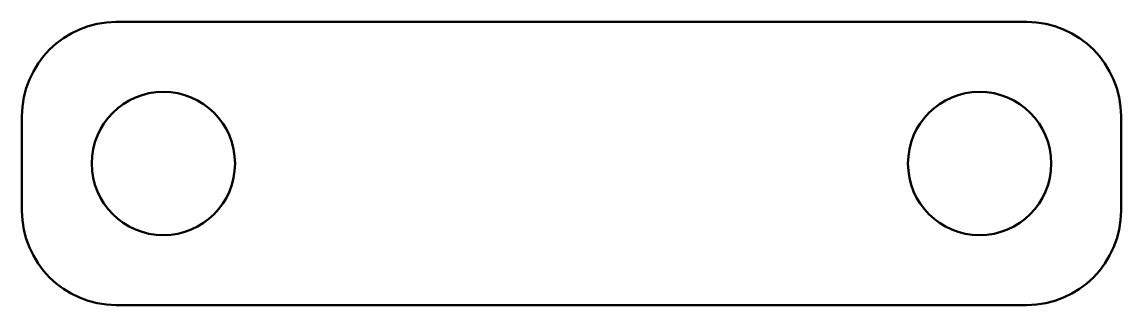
# Model space of a CAD drawing. Header units: inches. Extents: x -0.25 to 2.67, y 0 to 0.75.
import ezdxf

# ---------------------------------------------------------------- set-up
doc = ezdxf.new("R2010")
doc.units = ezdxf.units.IN
doc.header["$MEASUREMENT"] = 0
doc.layers.add('IV_EXTERIOR_PROFILES', color=7, linetype='Continuous', lineweight=50)
doc.layers.add('IV_INTERIOR_PROFILES', color=7, linetype='Continuous', lineweight=50)

msp = doc.modelspace()

# ---------------------------------------------------------------- linework, layer by layer
at = {"layer": 'IV_EXTERIOR_PROFILES'}
for p, q in [((0, 0.75), (2.415, 0.75)), ((-0.25, 0.25), (-0.25, 0.5)), ((2.665, 0.5), (2.665, 0.25)), ((2.415, 0), (0, 0))]:
    msp.add_line(p, q, dxfattribs=at)
for centre, start, end in [((0, 0.5), 90, 180), ((2.415, 0.5), 0, 90), ((0, 0.25), 180, 270), ((2.415, 0.25), 270, 0)]:
    msp.add_arc(centre, 0.25, start, end, dxfattribs=at)
at = {"layer": 'IV_INTERIOR_PROFILES'}
for centre in [(0.125, 0.375), (2.29, 0.375)]:
    msp.add_circle(centre, 0.19, dxfattribs=at)

doc.saveas('drawing.dxf')
